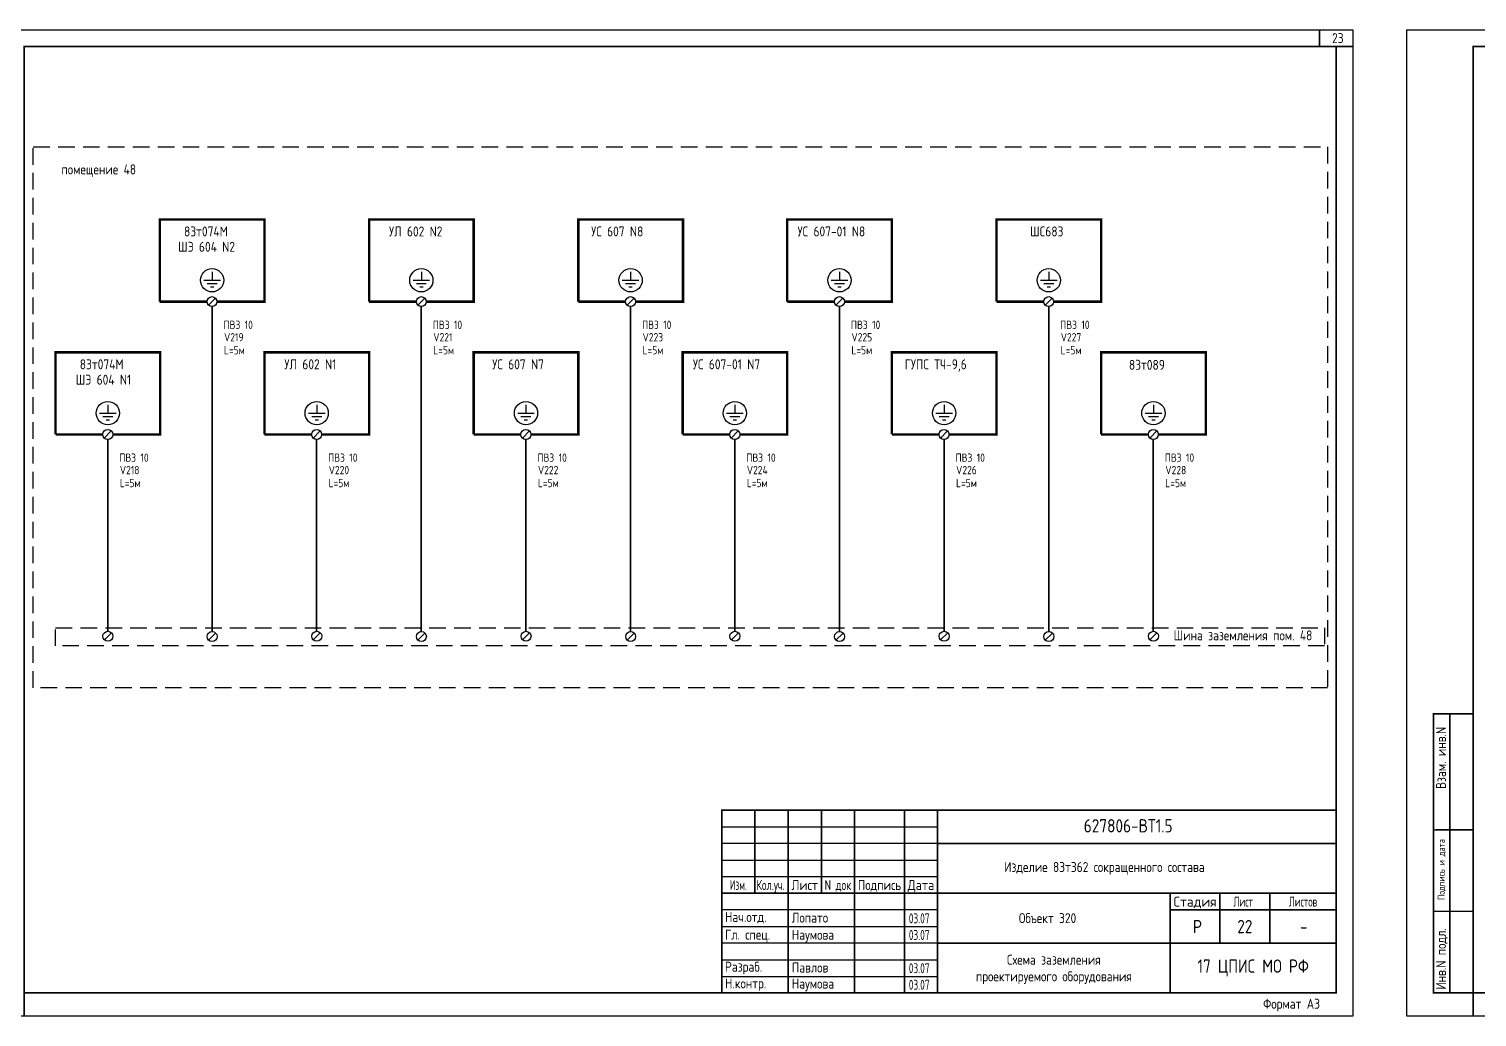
# Model space of a CAD drawing. Header units: millimetres. Extents: x -1014 to 2091, y -2505 to -1739.
# Drawn here: x 1255.8 to 1691.7, y -2505.4 to -2207.9 of the extents above; entities that cross this region are included whole.
import ezdxf
from ezdxf.enums import TextEntityAlignment as Align

# ---------------------------------------------------------------- set-up
doc = ezdxf.new("R2010")
doc.units = ezdxf.units.MM
doc.linetypes.add('DASHED', pattern=[0.75, 0.5, -0.25])
for name, color, linetype in [('Equipment', 7, 'Continuous'), ('FORMAT', 7, 'Continuous'), ('OBOR', 7, 'Continuous')]:
    doc.layers.add(name, color=color, linetype=linetype)
doc.styles.add('SIMPLEX', font='simplex.shx', dxfattribs={"width": 0.75})
doc.styles.add('SN', font='Simplex.shx', dxfattribs={"width": 0.8, "oblique": 15})
doc.styles.add('ЕСКД', font='simplex.shx', dxfattribs={"width": 0.8, "height": 2.5})

msp = doc.modelspace()

# ---------------------------------------------------------------- linework, layer by layer
at = {"linetype": 'Continuous'}
for points, const_width in [([(1654.34, -2213.15), (1644.34, -2213.15), (1644.34, -2208.15)], 0.5), ([(1690.59, -2414.15), (1678.59, -2414.15), (1678.59, -2498.15), (1690.59, -2498.15)], 0.5), ([(1683.59, -2414.15), (1683.59, -2498.15)], 0.5), ([(1678.49, -2449.08), (1690.59, -2449.08)], 0.35), ([(1599.34, -2473.15), (1649.34, -2473.15)], 0.5), ([(1678.49, -2473.58), (1690.59, -2473.58)], 0.35)]:
    msp.add_lwpolyline(points, dxfattribs=dict(at, const_width=const_width))
at = {"layer": 'Equipment'}
for p, q in [((1308.42, -2283.57), (1313.42, -2283.57)), ((1310.92, -2281.07), (1310.92, -2283.57)), ((1371.42, -2283.57), (1376.42, -2283.57)), ((1373.92, -2281.07), (1373.92, -2283.57)), ((1434.42, -2283.57), (1439.42, -2283.57)), ((1436.92, -2281.07), (1436.92, -2283.57)), ((1497.3, -2283.57), (1502.3, -2283.57)), ((1499.8, -2281.07), (1499.8, -2283.57)), ((1560.3, -2283.57), (1565.3, -2283.57)), ((1562.8, -2281.07), (1562.8, -2283.57)), ((1309.42, -2284.57), (1312.42, -2284.57)), ((1310.42, -2285.57), (1311.42, -2285.57)), ((1372.42, -2284.57), (1375.42, -2284.57)), ((1373.42, -2285.57), (1374.42, -2285.57)), ((1435.42, -2284.57), (1438.42, -2284.57)), ((1436.42, -2285.57), (1437.42, -2285.57)), ((1498.3, -2284.57), (1501.3, -2284.57)), ((1499.3, -2285.57), (1500.3, -2285.57)), ((1561.3, -2284.57), (1564.3, -2284.57)), ((1562.3, -2285.57), (1563.3, -2285.57)), ((1279.54, -2321.07), (1279.54, -2323.57)), ((1342.42, -2321.07), (1342.42, -2323.57)), ((1405.42, -2321.07), (1405.42, -2323.57)), ((1468.3, -2321.07), (1468.3, -2323.57)), ((1531.3, -2321.07), (1531.3, -2323.57)), ((1594.3, -2321.07), (1594.3, -2323.57)), ((1277.04, -2323.57), (1282.04, -2323.57)), ((1278.04, -2324.57), (1281.04, -2324.57)), ((1279.04, -2325.57), (1280.04, -2325.57)), ((1339.92, -2323.57), (1344.92, -2323.57)), ((1340.92, -2324.57), (1343.92, -2324.57)), ((1341.92, -2325.57), (1342.92, -2325.57)), ((1402.92, -2323.57), (1407.92, -2323.57)), ((1403.92, -2324.57), (1406.92, -2324.57)), ((1404.92, -2325.57), (1405.92, -2325.57)), ((1465.8, -2323.57), (1470.8, -2323.57)), ((1466.8, -2324.57), (1469.8, -2324.57)), ((1467.8, -2325.57), (1468.8, -2325.57)), ((1528.8, -2323.57), (1533.8, -2323.57)), ((1529.8, -2324.57), (1532.8, -2324.57)), ((1530.8, -2325.57), (1531.8, -2325.57)), ((1591.8, -2323.57), (1596.8, -2323.57)), ((1592.8, -2324.57), (1595.8, -2324.57)), ((1593.8, -2325.57), (1594.8, -2325.57))]:
    msp.add_line(p, q, dxfattribs=at)
at = {"layer": 'Equipment', "linetype": 'DASHED', "ltscale": 10}
for points in [[(1257.08, -2243.43), (1646.75, -2243.43), (1646.75, -2406.26), (1257.08, -2406.26)], [(1263.81, -2388.17), (1645.85, -2388.17), (1645.85, -2393.67), (1263.81, -2393.67)]]:
    msp.add_lwpolyline(points, close=True, dxfattribs=at)
at = {"layer": 'Equipment'}
for points in [[(1311.96, -2288.94), (1309.84, -2291.06)], [(1374.96, -2288.94), (1372.84, -2291.06)], [(1437.96, -2288.94), (1435.84, -2291.06)], [(1500.84, -2288.94), (1498.72, -2291.06)], [(1563.84, -2288.94), (1561.72, -2291.06)], [(1280.58, -2328.94), (1278.46, -2331.06)], [(1343.46, -2328.94), (1341.34, -2331.06)], [(1406.46, -2328.94), (1404.34, -2331.06)], [(1469.34, -2328.94), (1467.22, -2331.06)], [(1532.34, -2328.94), (1530.22, -2331.06)], [(1595.34, -2328.94), (1593.22, -2331.06)], [(1280.62, -2389.69), (1278.5, -2391.81)], [(1312, -2389.77), (1309.87, -2391.89)], [(1343.5, -2389.69), (1341.37, -2391.81)], [(1375, -2389.77), (1372.87, -2391.89)], [(1406.5, -2389.69), (1404.37, -2391.81)], [(1438, -2389.77), (1435.87, -2391.89)], [(1469.38, -2389.69), (1467.25, -2391.81)], [(1500.88, -2389.77), (1498.75, -2391.89)], [(1532.38, -2389.69), (1530.25, -2391.81)], [(1563.88, -2389.77), (1561.75, -2391.89)], [(1595.38, -2389.69), (1593.25, -2391.81)]]:
    msp.add_lwpolyline(points, dxfattribs=at)
at = {"layer": 'Equipment', "const_width": 0.5}
for points in [[(1310.9, -2291.5), (1310.9, -2389.33)], [(1373.9, -2291.5), (1373.9, -2389.33)], [(1436.9, -2291.5), (1436.9, -2389.33)], [(1499.78, -2291.5), (1499.78, -2389.33)], [(1562.78, -2291.5), (1562.78, -2389.33)], [(1279.52, -2331.5), (1279.52, -2389.25)], [(1342.4, -2331.5), (1342.4, -2389.25)], [(1405.4, -2331.5), (1405.4, -2389.25)], [(1468.28, -2331.5), (1468.28, -2389.25)], [(1531.28, -2331.5), (1531.28, -2389.25)], [(1594.28, -2331.5), (1594.28, -2389.25)]]:
    msp.add_lwpolyline(points, dxfattribs=at)
at = {"layer": 'Equipment'}
for centre, radius in [((1310.92, -2283.57), 3.5), ((1373.92, -2283.57), 3.5), ((1436.92, -2283.57), 3.5), ((1499.8, -2283.57), 3.5), ((1562.8, -2283.57), 3.5), ((1310.9, -2290), 1.5), ((1373.9, -2290), 1.5), ((1436.9, -2290), 1.5), ((1499.78, -2290), 1.5), ((1562.78, -2290), 1.5), ((1279.54, -2323.57), 3.5), ((1342.42, -2323.57), 3.5), ((1405.42, -2323.57), 3.5), ((1468.3, -2323.57), 3.5), ((1531.3, -2323.57), 3.5), ((1594.3, -2323.57), 3.5), ((1279.52, -2330), 1.5), ((1342.4, -2330), 1.5), ((1405.4, -2330), 1.5), ((1468.28, -2330), 1.5), ((1531.28, -2330), 1.5), ((1594.28, -2330), 1.5), ((1279.56, -2390.75), 1.5), ((1310.94, -2390.83), 1.5), ((1342.44, -2390.75), 1.5), ((1373.94, -2390.83), 1.5), ((1405.44, -2390.75), 1.5), ((1436.94, -2390.83), 1.5), ((1468.32, -2390.75), 1.5), ((1499.82, -2390.83), 1.5), ((1531.32, -2390.75), 1.5), ((1562.82, -2390.83), 1.5), ((1594.32, -2390.75), 1.5)]:
    msp.add_circle(centre, radius, dxfattribs=at)
at = {"layer": 'FORMAT', "ltscale": 10}
for p, q in [((1464.34, -2448.15), (1529.34, -2448.15)), ((1529.34, -2453.15), (1464.34, -2453.15)), ((1464.34, -2458.15), (1529.34, -2458.15)), ((1529.34, -2463.15), (1464.34, -2463.15)), ((1529.34, -2473.15), (1464.34, -2473.15)), ((1464.34, -2478.15), (1529.34, -2478.15)), ((1529.34, -2483.15), (1464.34, -2483.15)), ((1464.34, -2488.15), (1529.34, -2488.15)), ((1464.34, -2493.15), (1529.34, -2493.15))]:
    msp.add_line(p, q, dxfattribs=at)
for points in [[(1234.34, -2505.15), (1234.34, -2208.15), (1654.34, -2208.15), (1654.34, -2505.15), (1234.34, -2505.15)], [(1670.59, -2505.15), (1670.59, -2208.15), (2090.59, -2208.15), (2090.59, -2505.15), (1670.59, -2505.15)]]:
    msp.add_lwpolyline(points, dxfattribs=at)
at = {"layer": 'FORMAT', "ltscale": 10, "const_width": 0.5}
for points in [[(1254.34, -2505.15), (1254.34, -2213.15), (1649.34, -2213.15), (1649.34, -2498.15), (1254.34, -2498.15)], [(1690.59, -2505.15), (1690.59, -2213.15), (2085.59, -2213.15), (2085.59, -2498.15), (1690.59, -2498.15)], [(1464.34, -2498.15), (1464.34, -2443.15), (1649.34, -2443.15)], [(1474.34, -2443.15), (1474.34, -2468.15)], [(1484.34, -2443.15), (1484.34, -2498.15)], [(1494.34, -2443.15), (1494.34, -2468.15)], [(1504.34, -2443.15), (1504.34, -2498.15)], [(1519.34, -2443.15), (1519.34, -2498.15)], [(1529.34, -2443.15), (1529.34, -2498.15)], [(1529.34, -2453.15), (1649.34, -2453.15)], [(1464.34, -2468.15), (1649.34, -2468.15)], [(1599.34, -2468.15), (1599.34, -2498.15)], [(1614.34, -2468.15), (1614.34, -2483.15)], [(1629.34, -2468.15), (1629.34, -2483.15)], [(1529.34, -2483.15), (1649.34, -2483.15)]]:
    msp.add_lwpolyline(points, dxfattribs=at)
at = {"layer": 'FORMAT', "linetype": 'Continuous', "const_width": 0.5}
msp.add_lwpolyline([(1678.59, -2414.15), (1690.59, -2414.15)], dxfattribs=at)
at = {"layer": 'FORMAT', "linetype": 'Continuous'}
for points in [[(1690.59, -2498.15), (1678.59, -2498.15), (1678.59, -2414.15)], [(1683.59, -2414.15), (1683.59, -2498.15)], [(1690.59, -2449.08), (1679.37, -2449.08)], [(1599.34, -2473.15), (1649.34, -2473.15)], [(1690.59, -2473.58), (1679.37, -2473.58)]]:
    msp.add_lwpolyline(points, dxfattribs=at)
at = {"layer": 'OBOR', "color": 0, "const_width": 0.75}
for points in [[(1295.19, -2290), (1295.19, -2290), (1295.19, -2265.27), (1326.69, -2265.27), (1326.69, -2290), (1312.4, -2290)], [(1358.19, -2290), (1358.19, -2290), (1358.19, -2265.27), (1389.69, -2265.27), (1389.69, -2290), (1375.4, -2290)], [(1421.19, -2290), (1421.19, -2290), (1421.19, -2265.27), (1452.69, -2265.27), (1452.69, -2290), (1438.4, -2290)], [(1484.07, -2290), (1484.07, -2290), (1484.07, -2265.27), (1515.57, -2265.27), (1515.57, -2290), (1501.28, -2290)], [(1547.07, -2290), (1547.07, -2290), (1547.07, -2265.27), (1578.57, -2265.27), (1578.57, -2290), (1564.28, -2290)], [(1309.4, -2290), (1295.19, -2290)], [(1372.4, -2290), (1358.19, -2290)], [(1435.4, -2290), (1421.19, -2290)], [(1498.28, -2290), (1484.07, -2290)], [(1561.28, -2290), (1547.07, -2290)], [(1263.81, -2330), (1263.81, -2330), (1263.81, -2305.27), (1295.31, -2305.27), (1295.31, -2330), (1281.02, -2330)], [(1326.69, -2330), (1326.69, -2330), (1326.69, -2305.27), (1358.19, -2305.27), (1358.19, -2330), (1343.9, -2330)], [(1389.69, -2330), (1389.69, -2330), (1389.69, -2305.27), (1421.19, -2305.27), (1421.19, -2330), (1406.9, -2330)], [(1452.57, -2330), (1452.57, -2330), (1452.57, -2305.27), (1484.07, -2305.27), (1484.07, -2330), (1469.78, -2330)], [(1515.57, -2330), (1515.57, -2330), (1515.57, -2305.27), (1547.07, -2305.27), (1547.07, -2330), (1532.78, -2330)], [(1578.57, -2330), (1578.57, -2330), (1578.57, -2305.27), (1610.07, -2305.27), (1610.07, -2330), (1595.78, -2330)], [(1278.02, -2330), (1263.81, -2330)], [(1340.9, -2330), (1326.69, -2330)], [(1403.9, -2330), (1389.69, -2330)], [(1466.78, -2330), (1452.57, -2330)], [(1529.78, -2330), (1515.57, -2330)], [(1592.78, -2330), (1578.57, -2330)]]:
    msp.add_lwpolyline(points, dxfattribs=at)

# ---------------------------------------------------------------- texts
at = {"layer": 'Equipment', "style": 'SIMPLEX', "width": 0.8}
for s, p in [('помещение 48', (1265.55, -2248.69)), ('83т074М', (1302.47, -2267.37)), ('УЛ 602 N2', (1364.2, -2267.37)), ('УС 607 N8', (1425.05, -2267.37)), ('УС 607-01 N8', (1487.18, -2267.37)), ('ШС683', (1557.19, -2267.37)), ('ШЭ 604 N2', (1300.7, -2271.99)), ('83т074М', (1271.09, -2307.37)), ('УЛ 602 N1', (1332.7, -2307.37)), ('УС 607 N7', (1395.27, -2307.37)), ('УС 607-01 N7', (1455.68, -2307.37)), ('ГУПС ТЧ-9,6', (1519.43, -2307.37)), ('83т089', (1586.93, -2307.53)), ('ШЭ 604 N1', (1269.89, -2311.99))]:
    msp.add_text(s, height=3, dxfattribs=at).set_placement(p, align=Align.TOP_LEFT)
for s, p in [('ПВ3 10', (1314.36, -2298.98)), ('ПВ3 10', (1377.36, -2298.98)), ('ПВ3 10', (1440.36, -2298.98)), ('ПВ3 10', (1503.24, -2298.98)), ('ПВ3 10', (1566.24, -2298.98)), ('V219', (1314.53, -2302.72)), ('V221', (1377.53, -2302.72)), ('V223', (1440.53, -2302.72)), ('V225', (1503.41, -2302.72)), ('V227', (1566.41, -2302.72)), ('L=5м', (1314.51, -2306.61)), ('L=5м', (1377.51, -2306.61)), ('L=5м', (1440.51, -2306.61)), ('L=5м', (1503.39, -2306.61)), ('L=5м', (1566.39, -2306.61)), ('ПВ3 10', (1282.98, -2338.98)), ('ПВ3 10', (1345.86, -2338.98)), ('ПВ3 10', (1408.86, -2338.98)), ('ПВ3 10', (1471.74, -2338.98)), ('ПВ3 10', (1534.74, -2338.98)), ('ПВ3 10', (1597.74, -2338.98)), ('V218', (1283.15, -2342.72)), ('V220', (1346.03, -2342.72)), ('V222', (1409.03, -2342.72)), ('V224', (1471.91, -2342.72)), ('V226', (1534.91, -2342.72)), ('V228', (1597.91, -2342.72)), ('L=5м', (1283.13, -2346.61)), ('L=5м', (1346.01, -2346.61)), ('L=5м', (1409.01, -2346.61)), ('L=5м', (1471.89, -2346.61)), ('L=5м', (1534.89, -2346.61)), ('L=5м', (1597.89, -2346.61))]:
    msp.add_text(s, height=2.5, dxfattribs=at).set_placement(p, align=Align.BOTTOM_LEFT)
msp.add_text('Шина заземления пом. 48', height=3, dxfattribs=at).set_placement((1621.26, -2389), align=Align.TOP_CENTER)
at = {"layer": 'FORMAT', "style": 'SN', "width": 0.8}
for s, height, p in [('23', 3, (1649.84, -2210.65)), ('Р', 4, (1607.56, -2478.15)), ('22', 4, (1621.84, -2478.15)), ('-', 4, (1639.56, -2478.15))]:
    msp.add_text(s, height=height, dxfattribs=at).set_placement(p, align=Align.MIDDLE)
at = {"layer": 'FORMAT', "linetype": 'Continuous', "style": 'SN', "width": 0.8}
for s, p in [('Взам. инв.N', (1682.38, -2436.73)), ('Инв.N подл.', (1682.38, -2497.15))]:
    msp.add_text(s, height=3, rotation=90, dxfattribs=at).set_placement(p)
at = {"layer": 'FORMAT', "style": 'SIMPLEX', "width": 0.8}
msp.add_text('627806-ВТ1.5', height=4, dxfattribs=at).set_placement((1586.71, -2449.82), align=Align.CENTER)
at = {"layer": 'FORMAT', "linetype": 'Continuous', "style": 'SN', "width": 0.8}
msp.add_text('Подпись и дата', height=2.1, rotation=90, dxfattribs=at).set_placement((1682.02, -2460.98), align=Align.CENTER)
at = {"layer": 'FORMAT', "linetype": 'Continuous', "style": 'SN'}
for s, width, p in [('Изделие 83т362 сокращенного состава', 0.8, (1549.39, -2461.73)), ('Нач.отд.', 0.8, (1465.34, -2476.76)), ('Лопато', 0.8, (1485.46, -2476.98)), ('03.07', 0.65, (1520.67, -2477.19)), ('Объект 320', 0.8, (1553.82, -2477.12)), ('Гл. спец.', 0.8, (1465.34, -2482.09)), ('Наумова', 0.8, (1485.46, -2482.15)), ('03.07', 0.65, (1520.67, -2482.19)), ('Разраб.    ', 0.8, (1465.34, -2491.76)), ('Павлов', 0.8, (1485.46, -2491.99)), ('03.07', 0.65, (1520.67, -2492.19)), ('Н.контр.', 0.8, (1465.34, -2496.77)), ('Наумова', 0.8, (1485.46, -2496.84)), ('03.07', 0.65, (1520.67, -2497.19)), ('Формат А3', 0.8, (1627.34, -2502.91))]:
    msp.add_text(s, height=3, dxfattribs=dict(at, width=width)).set_placement(p)
at = {"layer": 'FORMAT', "linetype": 'Continuous', "style": 'SN', "width": 0.622222}
for s, p in [('Изм.', (1469.34, -2467.15)), ('Лист', (1621.34, -2472.15)), ('Листов', (1639.34, -2472.15))]:
    msp.add_text(s, height=3, dxfattribs=at).set_placement(p, align=Align.CENTER)
at = {"layer": 'FORMAT', "linetype": 'Continuous', "style": 'SN'}
for s, width, p, p2 in [('Кол.уч.', 0.589109, (1474.84, -2467.15), (1483.34, -2467.15)), ('Лист', 0.666667, (1485.34, -2467.15), (1493.34, -2467.15)), ('N док', 0.589474, (1495.34, -2467.15), (1503.34, -2467.15)), ('Подпись', 0.684211, (1505.34, -2467.15), (1518.34, -2467.15)), ('Дата', 0.622222, (1520.34, -2467.15), (1528.34, -2467.15)), ('Стадия', 0.745902, (1600.34, -2472.15), (1613.34, -2472.15))]:
    msp.add_text(s, height=3, dxfattribs=dict(at, width=width)).set_placement(p, p2, align=Align.FIT)
at = {"layer": 'FORMAT', "style": 'ЕСКД', "width": 0.8}
for s, p in [('Схема заземления', (1564.34, -2488.15)), ('проектируемого оборудования', (1564.34, -2493.15))]:
    msp.add_text(s, height=3, dxfattribs=at).set_placement(p, align=Align.MIDDLE_CENTER)
at = {"layer": 'FORMAT', "linetype": 'Continuous', "ltscale": 10, "style": 'SN', "width": 0.8}
msp.add_text('17 ЦПИС МО РФ', height=4, dxfattribs=at).set_placement((1624.34, -2490.6), align=Align.MIDDLE)

doc.saveas('drawing.dxf')
